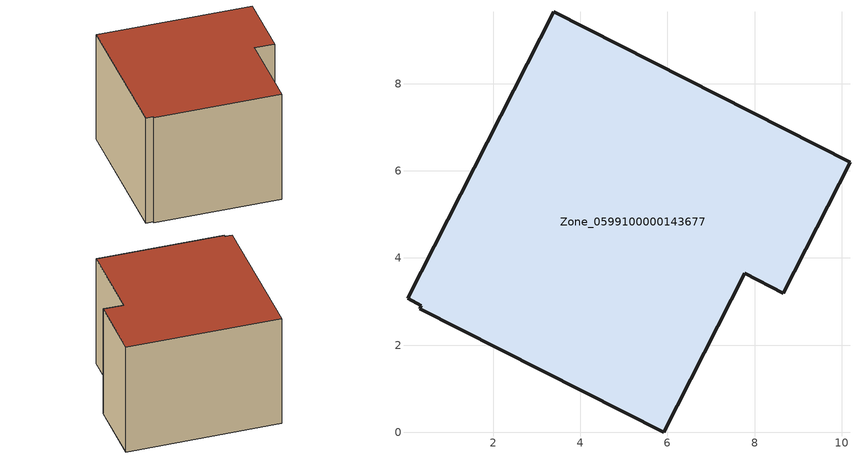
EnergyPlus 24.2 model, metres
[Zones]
Zone_0599100000143677
 floor ground (C_G): 0.04,3.07 3.39,9.65 10.19,6.2 8.66,3.19 7.77,3.65 5.92,0 0.32,2.84 0.36,2.91 z0
 wall outside (C_F): 7.77,3.65 8.66,3.19 10.19,6.2 3.39,9.65 0.04,3.07 0.36,2.91 0.32,2.84 5.92,0 7.77,3.65 z0:5.84
 roof outside (C_R): 3.39,9.65 0.04,3.07 0.36,2.91 0.32,2.84 5.92,0 7.77,3.65 8.66,3.19 10.19,6.2 z5.84
[BUILDING]
Pand.0599100000143677: North Axis=0; Terrain=City; Loads Convergence Tolerance Value=0.04; Temperature Convergence Tolerance Value=0.4; Solar Distribution=FullExterior; Maximum Number of Warmup Days=25; Minimum Number of Warmup Days=1
[Site:Location]
Rotterdam.The.Hague.AP_ZH_NLD Design_Conditions: Latitude=51.96; Longitude=4.45; Time Zone=1; Elevation=-4.5
[SITE:GROUNDTEMPERATURE:BUILDINGSURFACE]
18, 18, 18, 18, 18, 18, 18, 18, 18, 18, 18, 18
[MATERIAL] Thermal Absorptance=0.9; Solar Absorptance=0.7; Visible Absorptance=0.7
Name | Roughness | Thickness | Conductivity | Density | Specific Heat
G.TC.1975-1991 | MediumSmooth | 0.15 | 0.288461 | 540 | 1210
F.TC.1975-1991 | Rough | 0.3 | 0.230769 | 1920 | 840
R.TC.1975-1991 | MediumRough | 0.2 | 0.153846 | 1500 | 1000
[CONSTRUCTION]
C_G: G.TC.1975-1991
C_F: F.TC.1975-1991
C_R: R.TC.1975-1991
[ZONE]
Zone_0599100000143677: Type=1; Multiplier=1; Ceiling Height=Autocalculate; Volume=Autocalculate; Floor Area=autocalculate; Part of Total Floor Area=Yes
[ZONEINFILTRATION:DESIGNFLOWRATE]
Infil_Zone_0599100000143677: Zone or ZoneList or Space or SpaceList=Zone_0599100000143677; Schedule=AlwaysOn; Design Flow Rate Calculation Method=Flow/Area; Flow Rate per Floor Area=0.003; Constant Term Coefficient=1; Temperature Term Coefficient=0; Velocity Term Coefficient=0; Velocity Squared Term Coefficient=0
[HVACTEMPLATE:ZONE:IDEALLOADSAIRSYSTEM]
Zone_0599100000143677: Maximum Heating Supply Air Temperature=50; Minimum Cooling Supply Air Temperature=13; Maximum Heating Supply Air Humidity Ratio=0.0156; Minimum Cooling Supply Air Humidity Ratio=0.0077; Heating Limit=NoLimit; Cooling Limit=NoLimit; Dehumidification Control Type=ConstantSensibleHeatRatio; Cooling Sensible Heat Ratio=0.7; Dehumidification Setpoint=60; Humidification Control Type=None; Humidification Setpoint=30; Outdoor Air Method=None; Outdoor Air Flow Rate per Person=0.00944; Outdoor Air Flow Rate per Zone Floor Area=0; Outdoor Air Flow Rate per Zone=0; Demand Controlled Ventilation Type=None; Outdoor Air Economizer Type=NoEconomizer; Heat Recovery Type=None; Sensible Heat Recovery Effectiveness=0.7; Latent Heat Recovery Effectiveness=0.65
[ZONECONTROL:THERMOSTAT]
ThermostatControl_Zone_0599100000143677: Zone or ZoneList=Zone_0599100000143677; Control Type Schedule=DualSetpointControlType; Control 1=Thermostat_Zone_0599100000143677; Temperature Difference Between Cutout And Setpoint=0
[THERMOSTATSETPOINT:DUALSETPOINT]
Thermostat_Zone_0599100000143677: Heating Setpoint Temperature Schedule=HeatingSetpoint_Zone_0599100000143677; Cooling Setpoint Temperature Schedule=CoolingSetpoint_Zone_0599100000143677
[SCHEDULE:COMPACT]
HeatingSetpoint_Zone_0599100000143677: Through: 12/31, For: AllDays, Until: 24:00, 21
CoolingSetpoint_Zone_0599100000143677: Through: 12/31, For: AllDays, Until: 24:00, 24
DualSetpointControlType: Through: 12/31, For: AllDays, Until: 24:00, 4
AlwaysOn: Through: 12/31, For: AllDays, Until: 24:00, 1
